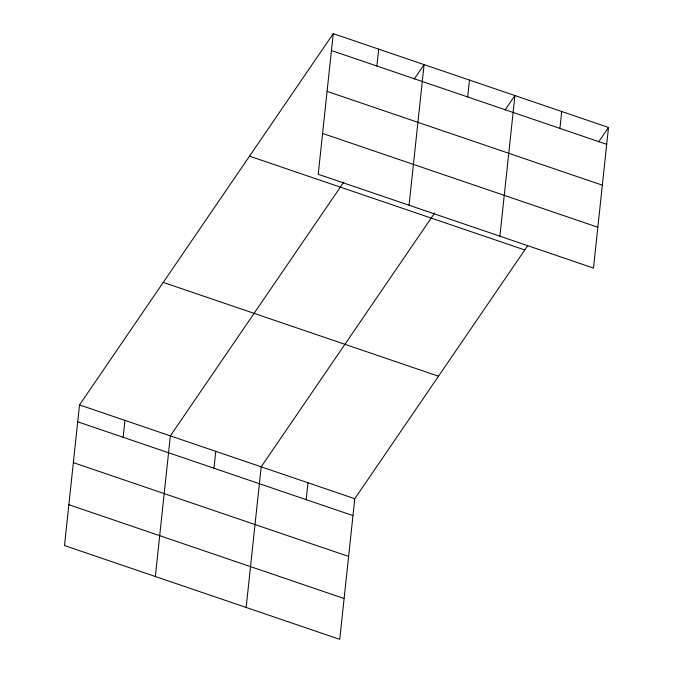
<?xml version="1.0" encoding="UTF-8"?>
<svg xmlns="http://www.w3.org/2000/svg" width="673" height="673" viewBox="0 0 673 673"><rect width="100%" height="100%" fill="white"/><g stroke="black" fill="none" stroke-linecap="round" stroke-linejoin="round"><path stroke-width="1.01" d="M333.253 33.65L318.228 174.282L593.477 268.081L608.501 127.449L333.253 33.65L79.523 404.919L64.499 545.551L339.747 639.35L354.772 498.718L527.682 245.712M123.134 437.282L124.942 420.398M155.328 576.5L170.362 435.868L343.844 182.021M213.972 468.231L215.772 451.347M246.158 607.458L261.191 466.826L434.674 212.971M306.181 499.66L307.982 482.777M376.863 66.013L378.672 49.129M409.058 205.231L424.091 64.608L414.206 79.069M467.701 96.962L469.502 80.079M499.888 236.189L514.921 95.558L505.036 110.027M559.911 128.392L561.711 111.508M598.617 141.919L608.501 127.449M331.453 50.534L606.701 144.333M327.086 91.368L602.335 185.176M322.594 133.447L597.843 227.247M249.523 156.17L524.772 249.969M163.253 282.399L438.502 376.199M79.523 404.919L354.772 498.718M77.723 421.803L352.972 515.602M73.357 462.637L348.606 556.436M68.856 504.716L344.105 598.516"/></g></svg>
